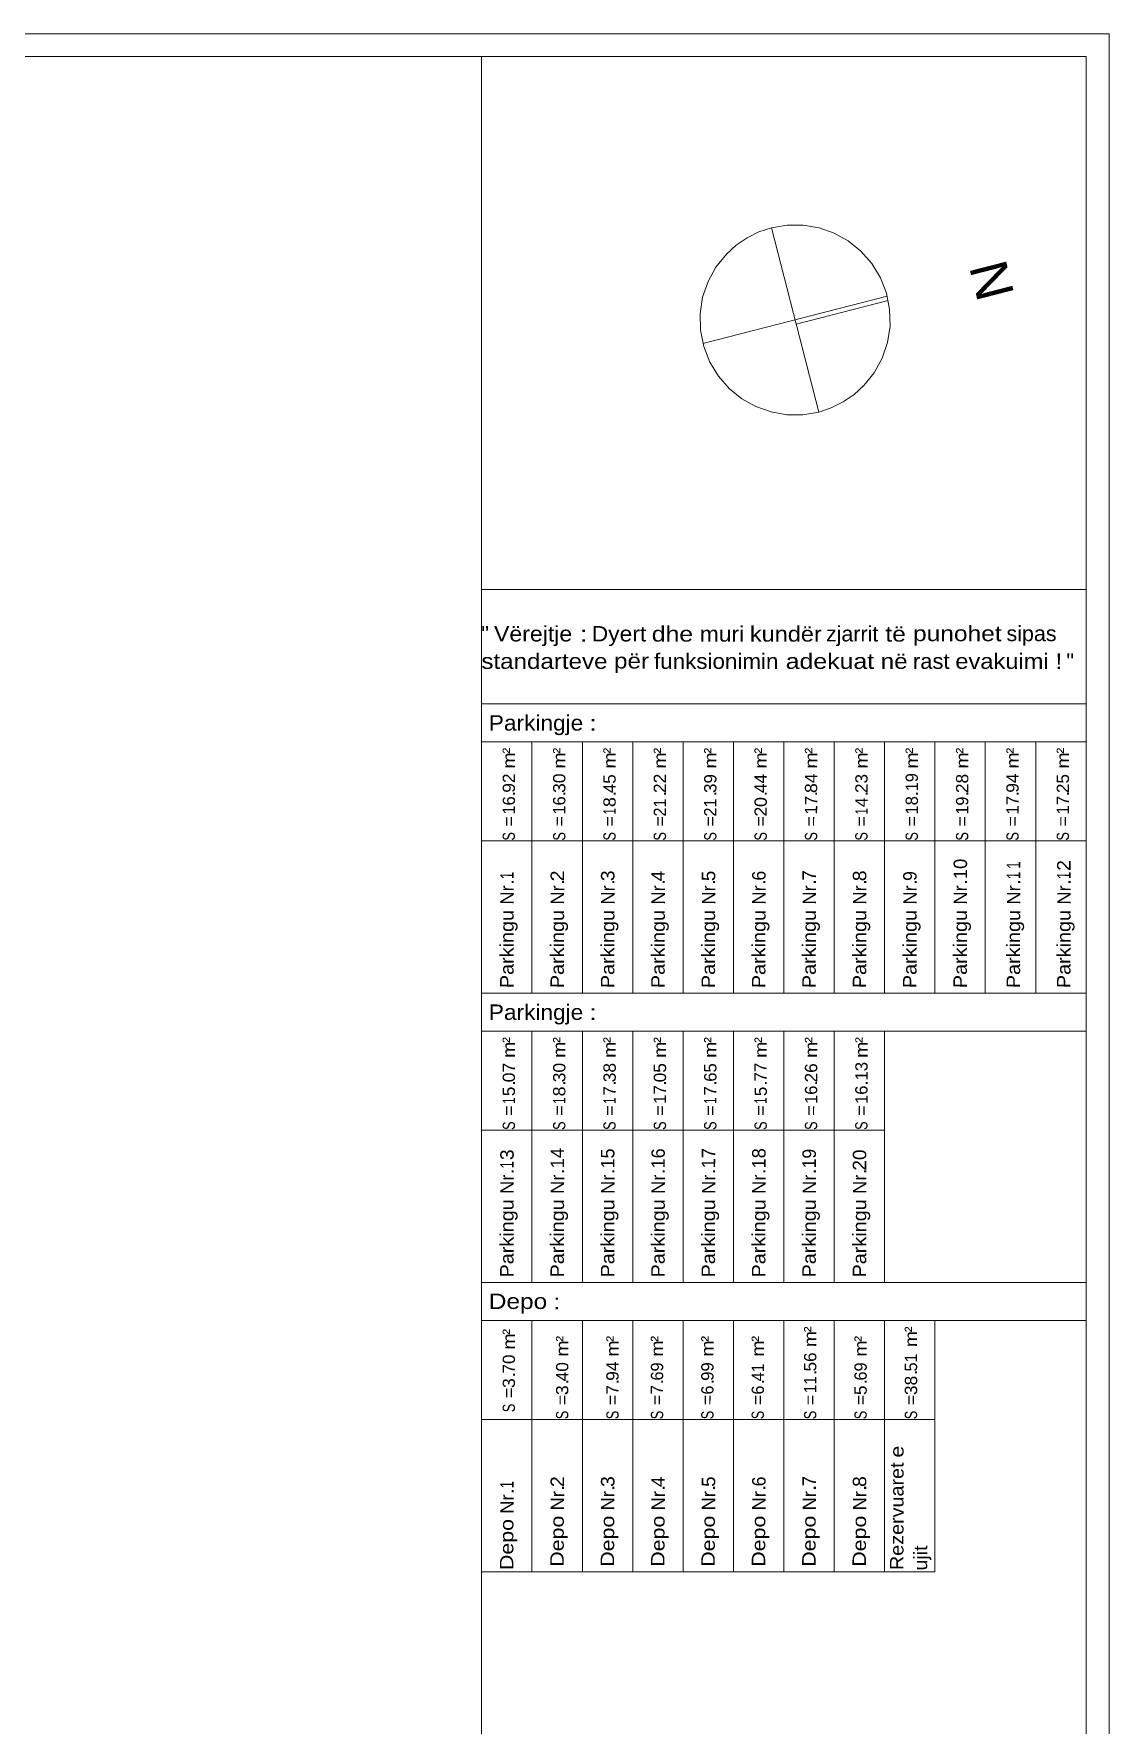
# Model space of a CAD drawing. Header units: metres. Extents: x 312 to 313.4, y 204 to 204.42.
# Drawn here: x 313.2532 to 313.402, y 204.1875 to 204.4214 of the extents above; entities that cross this region are included whole.
import ezdxf

# ---------------------------------------------------------------- set-up
doc = ezdxf.new("R2010")
doc.units = ezdxf.units.M
for name, color, linetype, true_color in [('PDF_2D Drafting - General', 7, 'Continuous', 0x999999), ('PDF_A - Fleta', 7, 'Continuous', 0x6a6a6a), ('PDF_Dimensioning - General', 7, 'Continuous', 0x6a6a6a)]:
    doc.layers.add(name, color=color, linetype=linetype, true_color=true_color)
doc.styles.add('PDF Arial', font='arial.ttf')

# ---------------------------------------------------------------- blocks, each defined once
blk = doc.blocks.new('bodrumi')
at = {"layer": 'PDF_2D Drafting - General', "lineweight": 5}
for points in [[(0.08706, -0.10686), (0.08706, 0.30355)], [(0.08706, 0.22986), (0.17068, 0.22986)], [(0.08706, 0.21407), (0.17068, 0.21407)], [(0.08706, 0.21407), (0.17068, 0.21407)], [(0.08706, 0.20881), (0.17068, 0.20881)], [(0.09403, 0.17407), (0.09403, 0.20881)], [(0.101, 0.17407), (0.101, 0.20881)], [(0.10797, 0.17407), (0.10797, 0.20881)], [(0.11493, 0.17407), (0.11493, 0.20881)], [(0.1219, 0.17407), (0.1219, 0.20881)], [(0.12887, 0.17407), (0.12887, 0.20881)], [(0.13584, 0.17407), (0.13584, 0.20881)], [(0.1428, 0.17407), (0.1428, 0.20881)], [(0.14977, 0.17407), (0.14977, 0.20881)], [(0.15674, 0.17407), (0.15674, 0.20881)], [(0.16371, 0.17407), (0.16371, 0.20881)], [(0.08706, 0.19512), (0.17068, 0.19512)], [(0.08706, 0.17407), (0.17068, 0.17407)], [(0.08706, 0.17407), (0.17068, 0.17407)], [(0.08706, 0.16881), (0.17068, 0.16881)], [(0.09403, 0.13407), (0.09403, 0.16881)], [(0.101, 0.13407), (0.101, 0.16881)], [(0.10797, 0.13407), (0.10797, 0.16881)], [(0.11493, 0.13407), (0.11493, 0.16881)], [(0.1219, 0.13407), (0.1219, 0.16881)], [(0.12887, 0.13407), (0.12887, 0.16881)], [(0.13584, 0.13407), (0.13584, 0.16881)], [(0.1428, 0.13407), (0.1428, 0.16881)], [(0.08706, 0.15512), (0.1428, 0.15512)], [(0.09403, 0.13407), (0.09403, 0.1446)], [(0.08706, 0.13407), (0.17068, 0.13407)], [(0.08706, 0.12881), (0.17068, 0.12881)], [(0.09403, 0.09407), (0.09403, 0.12881)], [(0.101, 0.09407), (0.101, 0.12881)], [(0.10797, 0.09407), (0.10797, 0.12881)], [(0.11493, 0.09407), (0.11493, 0.12881)], [(0.1219, 0.09407), (0.1219, 0.12881)], [(0.12887, 0.09407), (0.12887, 0.12881)], [(0.13584, 0.09407), (0.13584, 0.12881)], [(0.1428, 0.09407), (0.1428, 0.12881)], [(0.14977, 0.09407), (0.14977, 0.12881)], [(0.08706, 0.11512), (0.14977, 0.11512)], [(0.08706, 0.09407), (0.14977, 0.09407)]]:
    blk.add_lwpolyline(points, dxfattribs=at)
at = {"layer": 'PDF_A - Fleta', "color": 253, "lineweight": 5, "true_color": 0x999999}
for points in [[(-0.41369, 0.3067), (0.17388, 0.3067)], [(0.17388, 0.3067), (0.17388, -0.11001)], [(-0.3979, 0.30355), (0.17068, 0.30355)], [(0.17068, 0.30355), (0.17068, -0.10686)]]:
    blk.add_lwpolyline(points, dxfattribs=at)
at = {"layer": 'PDF_Dimensioning - General', "lineweight": 5}
for points in [[(0.12227, 0.27747), (0.12378, 0.2785)], [(0.12378, 0.2785), (0.12541, 0.27931)], [(0.12541, 0.27931), (0.12715, 0.27989)], [(0.12715, 0.27989), (0.12934, 0.28026)], [(0.13371, 0.25441), (0.12715, 0.27989)], [(0.12934, 0.28026), (0.13156, 0.28026)], [(0.13156, 0.28026), (0.13375, 0.27988)], [(0.13375, 0.27988), (0.13585, 0.27914)], [(0.13585, 0.27914), (0.13779, 0.27806)], [(0.11948, 0.27445), (0.12092, 0.27624)], [(0.12092, 0.27624), (0.12227, 0.27747)], [(0.13779, 0.27806), (0.13952, 0.27666)], [(0.13952, 0.27666), (0.14103, 0.27494)], [(0.11838, 0.27244), (0.11948, 0.27445)], [(0.14103, 0.27494), (0.14222, 0.27298)], [(0.11764, 0.27027), (0.11838, 0.27244)], [(0.14222, 0.27298), (0.14306, 0.27084)], [(0.1173, 0.268), (0.11764, 0.27027)], [(0.14317, 0.27043), (0.11768, 0.26387)], [(0.13058, 0.26658), (0.14331, 0.26985)], [(0.14306, 0.27084), (0.14351, 0.2686)], [(0.11735, 0.26571), (0.1173, 0.268)], [(0.14351, 0.2686), (0.14356, 0.2663)], [(0.1178, 0.26346), (0.11735, 0.26571)], [(0.14356, 0.2663), (0.14321, 0.26404)], [(0.11863, 0.26132), (0.1178, 0.26346)], [(0.14321, 0.26404), (0.14248, 0.26186)], [(0.11982, 0.25936), (0.11863, 0.26132)], [(0.14138, 0.25985), (0.13994, 0.25806)], [(0.14248, 0.26186), (0.14138, 0.25985)], [(0.12134, 0.25763), (0.11982, 0.25936)], [(0.12307, 0.25624), (0.12134, 0.25763)], [(0.13994, 0.25806), (0.13859, 0.25683)], [(0.12501, 0.25516), (0.12307, 0.25624)], [(0.1271, 0.25442), (0.12501, 0.25516)], [(0.13544, 0.25498), (0.13371, 0.25441)], [(0.13708, 0.2558), (0.13544, 0.25498)], [(0.13859, 0.25683), (0.13708, 0.2558)], [(0.12929, 0.25404), (0.1271, 0.25442)], [(0.13152, 0.25404), (0.12929, 0.25404)], [(0.13371, 0.25441), (0.13152, 0.25404)]]:
    blk.add_lwpolyline(points, dxfattribs=at)
at = {"layer": 'PDF_A - Fleta', "color": 11, "true_color": 0xfd8379, "char_height": 0.0021275, "attachment_point": 7, "style": 'PDF Arial'}
for s, insert in [('\\W0.999896;"', (0.08702, 0.22268)), ('\\W1.073185;Vërejtje', (0.08878, 0.22205)), ('\\W1.062738;Dyert', (0.10229, 0.22205)), ('\\W1.153486;dhe', (0.1106, 0.22264)), ('\\W1.061803;muri', (0.11724, 0.22264)), ('\\W1.095185;kundër', (0.12417, 0.22264)), ('\\W0.995846;zjarrit', (0.1347, 0.22205)), ('\\W1.150007;të', (0.14291, 0.22264)), ('\\W1.141135;punohet', (0.14674, 0.22209)), ('\\W0.998939;sipas', (0.15967, 0.22209)), ('\\W1.196161;:', (0.10068, 0.22268)), ('\\W1.123603;standarteve', (0.08703, 0.21887)), ('\\W1.128169;për', (0.10538, 0.21831)), ('\\W1.042053;funksionimin', (0.11091, 0.21887)), ('\\W1.156412;adekuat', (0.12913, 0.21887)), ('\\W1.126290;në', (0.14227, 0.21887)), ('\\W1.022338;rast', (0.14673, 0.21887)), ('\\W1.101915;evakuimi', (0.15259, 0.21887)), ('\\W1.103971;!', (0.16646, 0.2189)), ('\\W0.999896;"', (0.16796, 0.2189))]:
    blk.add_mtext(s, dxfattribs=dict(at, insert=insert))
at = {"layer": 'PDF_A - Fleta', "char_height": 0.0021275, "attachment_point": 7, "style": 'PDF Arial'}
for s, insert in [('\\W1.054588;Parkingje', (0.08806, 0.20973)), ('\\W1.196161;:', (0.10198, 0.21035)), ('\\W1.054588;Parkingje', (0.08806, 0.16973)), ('\\W1.196161;:', (0.10198, 0.17035)), ('\\W1.136129;Depo', (0.08806, 0.12976)), ('\\W1.196161;:', (0.09697, 0.13035))]:
    blk.add_mtext(s, dxfattribs=dict(at, insert=insert))
at = {"layer": 'PDF_A - Fleta', "attachment_point": 7, "rotation": 89.9, "style": 'PDF Arial'}
for s, insert, char_height in [('\\W1.024801;²', (0.09167, 0.20718), 0.001702), ('\\W1.131208;m', (0.09167, 0.20512), 0.001702), ('\\W1.024801;²', (0.09864, 0.20718), 0.001702), ('\\W1.131208;m', (0.09864, 0.20512), 0.001702), ('\\W1.024801;²', (0.1056, 0.20718), 0.001702), ('\\W1.131208;m', (0.10561, 0.20512), 0.001702), ('\\W1.024801;²', (0.11257, 0.20718), 0.001702), ('\\W1.131208;m', (0.11257, 0.20512), 0.001702), ('\\W1.024801;²', (0.11954, 0.20718), 0.001702), ('\\W1.131208;m', (0.11954, 0.20512), 0.001702), ('\\W1.024801;²', (0.12651, 0.20718), 0.001702), ('\\W1.131208;m', (0.12651, 0.20512), 0.001702), ('\\W1.024801;²', (0.13348, 0.20718), 0.001702), ('\\W1.131208;m', (0.13348, 0.20512), 0.001702), ('\\W1.024801;²', (0.14045, 0.20718), 0.001702), ('\\W1.131208;m', (0.14045, 0.20512), 0.001702), ('\\W1.024801;²', (0.14741, 0.20718), 0.001702), ('\\W1.131208;m', (0.14741, 0.20512), 0.001702), ('\\W1.024801;²', (0.15438, 0.20718), 0.001702), ('\\W1.131208;m', (0.15438, 0.20512), 0.001702), ('\\W1.024801;²', (0.16135, 0.20718), 0.001702), ('\\W1.131208;m', (0.16135, 0.20512), 0.001702), ('\\W1.024801;²', (0.16831, 0.20718), 0.001702), ('\\W1.131208;m', (0.16831, 0.20512), 0.001702), ('\\W1.004025;92', (0.0917, 0.20178), 0.001702), ('\\W1.016543;30', (0.09867, 0.20175), 0.001702), ('\\W0.979855;45', (0.10563, 0.20172), 0.001702), ('\\W1.010660;22', (0.11257, 0.20173), 0.001702), ('\\W0.982989;39', (0.11957, 0.20175), 0.001702), ('\\W1.003477;44', (0.12651, 0.20172), 0.001702), ('\\W1.023001;84', (0.13351, 0.20174), 0.001702), ('\\W1.000863;23', (0.14048, 0.20173), 0.001702), ('\\W0.939442;19', (0.14744, 0.202), 0.001702), ('\\W1.004422;28', (0.15441, 0.20173), 0.001702), ('\\W1.008900;94', (0.16138, 0.20178), 0.001702), ('\\W0.991360;25', (0.16834, 0.20173), 0.001702), ('\\W0.959359;16', (0.0917, 0.19875), 0.001702), ('\\W1.196161;.', (0.09167, 0.20125), 0.001702), ('\\W0.959359;16', (0.09867, 0.19875), 0.001702), ('\\W1.196161;.', (0.09864, 0.20125), 0.001702), ('\\W1.196161;.', (0.10561, 0.20125), 0.001702), ('\\W1.196161;.', (0.11257, 0.20125), 0.001702), ('\\W1.196161;.', (0.11954, 0.20125), 0.001702), ('\\W1.196161;.', (0.12651, 0.20125), 0.001702), ('\\W0.978969;17', (0.13348, 0.19875), 0.001702), ('\\W1.196161;.', (0.13348, 0.20125), 0.001702), ('\\W1.196161;.', (0.14045, 0.20125), 0.001702), ('\\W0.969389;18', (0.14744, 0.19875), 0.001702), ('\\W1.196161;.', (0.14741, 0.20125), 0.001702), ('\\W0.939078;19', (0.15441, 0.19875), 0.001702), ('\\W1.196161;.', (0.15438, 0.20125), 0.001702), ('\\W0.978969;17', (0.16135, 0.19875), 0.001702), ('\\W1.196161;.', (0.16135, 0.20125), 0.001702), ('\\W0.978969;17', (0.16832, 0.19875), 0.001702), ('\\W1.196161;.', (0.16831, 0.20125), 0.001702), ('\\W1.034077;8', (0.10563, 0.1998), 0.001702), ('\\W0.697884;1', (0.10561, 0.19875), 0.001702), ('\\W0.944046;21', (0.11257, 0.19848), 0.001702), ('\\W0.944046;21', (0.11954, 0.19848), 0.001702), ('\\W1.031448;2', (0.12651, 0.19848), 0.001702), ('\\W1.051483;0', (0.12654, 0.19979), 0.001702), ('\\W1.015295;4', (0.14045, 0.19978), 0.001702), ('\\W0.697884;1', (0.14045, 0.19875), 0.001702), ('\\W1.047517;=', (0.09167, 0.19711), 0.001702), ('\\W1.047517;=', (0.09864, 0.19711), 0.001702), ('\\W1.047517;=', (0.10561, 0.19711), 0.001702), ('\\W1.047517;=', (0.11257, 0.19711), 0.001702), ('\\W1.047517;=', (0.11954, 0.19711), 0.001702), ('\\W1.047517;=', (0.12651, 0.19711), 0.001702), ('\\W1.047517;=', (0.13348, 0.19711), 0.001702), ('\\W1.047517;=', (0.14045, 0.19711), 0.001702), ('\\W1.047517;=', (0.14741, 0.19711), 0.001702), ('\\W1.047517;=', (0.15438, 0.19711), 0.001702), ('\\W1.047517;=', (0.16135, 0.19711), 0.001702), ('\\W1.047517;=', (0.16831, 0.19711), 0.001702), ('\\W0.739259;S', (0.0917, 0.19516), 0.001702), ('\\W0.739259;S', (0.09867, 0.19516), 0.001702), ('\\W0.739259;S', (0.10563, 0.19516), 0.001702), ('\\W0.739259;S', (0.1126, 0.19516), 0.001702), ('\\W0.739259;S', (0.11957, 0.19516), 0.001702), ('\\W0.739259;S', (0.12654, 0.19516), 0.001702), ('\\W0.739259;S', (0.13351, 0.19516), 0.001702), ('\\W0.739259;S', (0.14047, 0.19516), 0.001702), ('\\W0.739259;S', (0.14744, 0.19516), 0.001702), ('\\W0.739259;S', (0.15441, 0.19516), 0.001702), ('\\W0.739259;S', (0.16138, 0.19516), 0.001702), ('\\W0.739259;S', (0.16834, 0.19516), 0.001702), ('\\W0.974775;10', (0.15424, 0.18983), 0.0018616), ('\\W0.697884;1', (0.16157, 0.19126), 0.0018616), ('\\W1.031448;2', (0.16853, 0.19097), 0.0018616), ('\\W0.697884;1', (0.09149, 0.18983), 0.0018616), ('\\W1.196161;.', (0.09149, 0.189), 0.0018616), ('\\W1.031448;2', (0.09846, 0.18953), 0.0018616), ('\\W1.196161;.', (0.09846, 0.189), 0.0018616), ('\\W1.025278;3', (0.10546, 0.18955), 0.0018616), ('\\W1.196161;.', (0.10543, 0.189), 0.0018616), ('\\W1.015295;4', (0.1124, 0.18952), 0.0018616), ('\\W1.196161;.', (0.1124, 0.189), 0.0018616), ('\\W0.991765;5', (0.1194, 0.18956), 0.0018616), ('\\W1.196161;.', (0.11937, 0.189), 0.0018616), ('\\W0.934443;6', (0.12637, 0.18963), 0.0018616), ('\\W1.196161;.', (0.12633, 0.189), 0.0018616), ('\\W0.986235;7', (0.1333, 0.18964), 0.0018616), ('\\W1.196161;.', (0.1333, 0.189), 0.0018616), ('\\W1.034077;8', (0.1403, 0.18954), 0.0018616), ('\\W1.196161;.', (0.14027, 0.189), 0.0018616), ('\\W0.941690;9', (0.14727, 0.18958), 0.0018616), ('\\W1.196161;.', (0.14724, 0.189), 0.0018616), ('\\W1.196161;.', (0.1542, 0.189), 0.0018616), ('\\W0.697884;1', (0.16157, 0.18983), 0.0018616), ('\\W1.196161;.', (0.16157, 0.189), 0.0018616), ('\\W0.697884;1', (0.16853, 0.18983), 0.0018616), ('\\W1.196161;.', (0.16853, 0.189), 0.0018616), ('\\W0.977416;Nr', (0.09151, 0.1863), 0.0018616), ('\\W0.977416;Nr', (0.09848, 0.1863), 0.0018616), ('\\W0.977416;Nr', (0.10545, 0.1863), 0.0018616), ('\\W0.977416;Nr', (0.11242, 0.1863), 0.0018616), ('\\W0.977416;Nr', (0.11939, 0.1863), 0.0018616), ('\\W0.977416;Nr', (0.12635, 0.1863), 0.0018616), ('\\W0.977416;Nr', (0.13332, 0.1863), 0.0018616), ('\\W0.977416;Nr', (0.14029, 0.1863), 0.0018616), ('\\W0.977416;Nr', (0.14726, 0.1863), 0.0018616), ('\\W0.977416;Nr', (0.15422, 0.1863), 0.0018616), ('\\W0.977416;Nr', (0.16159, 0.1863), 0.0018616), ('\\W0.977416;Nr', (0.16855, 0.1863), 0.0018616), ('\\W1.053201;Parkingu', (0.09204, 0.17476), 0.0018616), ('\\W1.053201;Parkingu', (0.09901, 0.17476), 0.0018616), ('\\W1.053201;Parkingu', (0.10598, 0.17476), 0.0018616), ('\\W1.053201;Parkingu', (0.11295, 0.17476), 0.0018616), ('\\W1.053201;Parkingu', (0.11991, 0.17476), 0.0018616), ('\\W1.053201;Parkingu', (0.12688, 0.17476), 0.0018616), ('\\W1.053201;Parkingu', (0.13385, 0.17476), 0.0018616), ('\\W1.053201;Parkingu', (0.14082, 0.17476), 0.0018616), ('\\W1.053201;Parkingu', (0.14778, 0.17476), 0.0018616), ('\\W1.053201;Parkingu', (0.15475, 0.17476), 0.0018616), ('\\W1.053201;Parkingu', (0.16211, 0.17476), 0.0018616), ('\\W1.053201;Parkingu', (0.16908, 0.17476), 0.0018616), ('\\W1.024801;²', (0.09167, 0.16718), 0.001702), ('\\W1.131208;m', (0.09167, 0.16512), 0.001702), ('\\W1.024801;²', (0.09864, 0.16718), 0.001702), ('\\W1.131208;m', (0.09864, 0.16512), 0.001702), ('\\W1.024801;²', (0.1056, 0.16718), 0.001702), ('\\W1.131208;m', (0.10561, 0.16512), 0.001702), ('\\W1.024801;²', (0.11257, 0.16718), 0.001702), ('\\W1.131208;m', (0.11257, 0.16512), 0.001702), ('\\W1.024801;²', (0.11954, 0.16718), 0.001702), ('\\W1.131208;m', (0.11954, 0.16512), 0.001702), ('\\W1.024801;²', (0.12651, 0.16718), 0.001702), ('\\W1.131208;m', (0.12651, 0.16512), 0.001702), ('\\W1.024801;²', (0.13348, 0.16718), 0.001702), ('\\W1.131208;m', (0.13348, 0.16512), 0.001702), ('\\W1.024801;²', (0.14045, 0.16718), 0.001702), ('\\W1.131208;m', (0.14045, 0.16512), 0.001702), ('\\W1.023478;07', (0.0917, 0.16174), 0.001702), ('\\W1.016543;30', (0.09867, 0.16174), 0.001702), ('\\W1.011331;38', (0.10564, 0.16174), 0.001702), ('\\W1.001182;05', (0.1126, 0.16174), 0.001702), ('\\W0.962301;65', (0.11957, 0.16182), 0.001702), ('\\W0.989901;77', (0.12651, 0.16183), 0.001702), ('\\W0.995210;26', (0.13351, 0.16173), 0.001702), ('\\W0.965847;13', (0.14048, 0.162), 0.001702), ('\\W1.196161;.', (0.09167, 0.16125), 0.001702), ('\\W1.196161;.', (0.09864, 0.16125), 0.001702), ('\\W1.196161;.', (0.10561, 0.16125), 0.001702), ('\\W1.196161;.', (0.11257, 0.16125), 0.001702), ('\\W1.196161;.', (0.11954, 0.16125), 0.001702), ('\\W1.196161;.', (0.12651, 0.16125), 0.001702), ('\\W1.196161;.', (0.13348, 0.16125), 0.001702), ('\\W1.196161;.', (0.14045, 0.16125), 0.001702), ('\\W0.991765;5', (0.0917, 0.15982), 0.001702), ('\\W0.697884;1', (0.09167, 0.15875), 0.001702), ('\\W1.034077;8', (0.09867, 0.1598), 0.001702), ('\\W0.697884;1', (0.09864, 0.15875), 0.001702), ('\\W0.986235;7', (0.10561, 0.15989), 0.001702), ('\\W0.697884;1', (0.10561, 0.15875), 0.001702), ('\\W0.978969;17', (0.11257, 0.15875), 0.001702), ('\\W0.986235;7', (0.11954, 0.15989), 0.001702), ('\\W0.697884;1', (0.11954, 0.15875), 0.001702), ('\\W0.991765;5', (0.12654, 0.15982), 0.001702), ('\\W0.697884;1', (0.12651, 0.15875), 0.001702), ('\\W0.959359;16', (0.13351, 0.15875), 0.001702), ('\\W0.959359;16', (0.14047, 0.15875), 0.001702), ('\\W1.047517;=', (0.09167, 0.15711), 0.001702), ('\\W1.047517;=', (0.09864, 0.15711), 0.001702), ('\\W1.047517;=', (0.10561, 0.15711), 0.001702), ('\\W1.047517;=', (0.11257, 0.15711), 0.001702), ('\\W1.047517;=', (0.11954, 0.15711), 0.001702), ('\\W1.047517;=', (0.12651, 0.15711), 0.001702), ('\\W1.047517;=', (0.13348, 0.15711), 0.001702), ('\\W1.047517;=', (0.14045, 0.15711), 0.001702), ('\\W0.739259;S', (0.0917, 0.15516), 0.001702), ('\\W0.739259;S', (0.09867, 0.15516), 0.001702), ('\\W0.739259;S', (0.10563, 0.15516), 0.001702), ('\\W0.739259;S', (0.1126, 0.15516), 0.001702), ('\\W0.739259;S', (0.11957, 0.15516), 0.001702), ('\\W0.739259;S', (0.12654, 0.15516), 0.001702), ('\\W0.739259;S', (0.13351, 0.15516), 0.001702), ('\\W0.739259;S', (0.14047, 0.15516), 0.001702), ('\\W1.025278;3', (0.09153, 0.15098), 0.0018616), ('\\W0.981172;14', (0.09846, 0.14983), 0.0018616), ('\\W0.955378;15', (0.10546, 0.14983), 0.0018616), ('\\W0.959359;16', (0.11243, 0.14983), 0.0018616), ('\\W0.978969;17', (0.11937, 0.14983), 0.0018616), ('\\W0.969389;18', (0.12637, 0.14983), 0.0018616), ('\\W0.939078;19', (0.13333, 0.14983), 0.0018616), ('\\W1.009202;20', (0.1403, 0.14953), 0.0018616), ('\\W0.697884;1', (0.09149, 0.14983), 0.0018616), ('\\W0.977416;Nr', (0.09151, 0.1463), 0.0018616), ('\\W1.196161;.', (0.09149, 0.149), 0.0018616), ('\\W0.977416;Nr', (0.09848, 0.1463), 0.0018616), ('\\W1.196161;.', (0.09846, 0.149), 0.0018616), ('\\W0.977416;Nr', (0.10545, 0.1463), 0.0018616), ('\\W1.196161;.', (0.10543, 0.149), 0.0018616), ('\\W0.977416;Nr', (0.11242, 0.1463), 0.0018616), ('\\W1.196161;.', (0.1124, 0.149), 0.0018616), ('\\W0.977416;Nr', (0.11939, 0.1463), 0.0018616), ('\\W1.196161;.', (0.11937, 0.149), 0.0018616), ('\\W0.977416;Nr', (0.12635, 0.1463), 0.0018616), ('\\W1.196161;.', (0.12633, 0.149), 0.0018616), ('\\W0.977416;Nr', (0.13332, 0.1463), 0.0018616), ('\\W1.196161;.', (0.1333, 0.149), 0.0018616), ('\\W0.977416;Nr', (0.14029, 0.1463), 0.0018616), ('\\W1.196161;.', (0.14027, 0.149), 0.0018616), ('\\W1.053201;Parkingu', (0.09204, 0.13476), 0.0018616), ('\\W1.053201;Parkingu', (0.09901, 0.13476), 0.0018616), ('\\W1.053201;Parkingu', (0.10598, 0.13476), 0.0018616), ('\\W1.053201;Parkingu', (0.11295, 0.13476), 0.0018616), ('\\W1.053201;Parkingu', (0.11991, 0.13476), 0.0018616), ('\\W1.053201;Parkingu', (0.12688, 0.13476), 0.0018616), ('\\W1.053201;Parkingu', (0.13385, 0.13476), 0.0018616), ('\\W1.053201;Parkingu', (0.14082, 0.13476), 0.0018616), ('\\W1.024801;²', (0.09167, 0.12684), 0.001702), ('\\W1.131208;m', (0.09167, 0.12479), 0.001702), ('\\W1.024801;²', (0.09905, 0.12587), 0.001702), ('\\W1.024801;²', (0.10601, 0.12587), 0.001702), ('\\W1.024801;²', (0.11217, 0.12587), 0.001702), ('\\W1.024801;²', (0.11914, 0.12587), 0.001702), ('\\W1.024801;²', (0.12611, 0.12587), 0.001702), ('\\W1.024801;²', (0.13336, 0.12718), 0.001702), ('\\W1.131208;m', (0.13336, 0.12512), 0.001702), ('\\W1.024801;²', (0.14033, 0.12587), 0.001702), ('\\W0.985985;70', (0.0917, 0.12149), 0.001702), ('\\W1.131208;m', (0.09905, 0.12381), 0.001702), ('\\W1.131208;m', (0.10601, 0.12381), 0.001702), ('\\W1.131208;m', (0.11217, 0.12381), 0.001702), ('\\W1.131208;m', (0.11914, 0.12381), 0.001702), ('\\W1.131208;m', (0.12611, 0.12381), 0.001702), ('\\W0.996308;56', (0.13339, 0.12176), 0.001702), ('\\W1.131208;m', (0.14033, 0.12381), 0.001702), ('\\W0.997665;40', (0.09908, 0.12041), 0.001702), ('\\W1.008900;94', (0.10604, 0.12047), 0.001702), ('\\W0.947158;69', (0.1122, 0.12051), 0.001702), ('\\W0.969450;99', (0.11917, 0.12047), 0.001702), ('\\W0.931975;41', (0.12611, 0.12041), 0.001702), ('\\W1.196161;.', (0.13336, 0.12125), 0.001702), ('\\W0.947158;69', (0.14036, 0.12051), 0.001702), ('\\W1.025278;3', (0.0917, 0.11947), 0.001702), ('\\W1.047517;=', (0.09167, 0.11808), 0.001702), ('\\W1.196161;.', (0.09167, 0.12091), 0.001702), ('\\W1.025278;3', (0.09908, 0.11849), 0.001702), ('\\W1.196161;.', (0.09905, 0.11994), 0.001702), ('\\W0.986235;7', (0.10601, 0.11858), 0.001702), ('\\W1.196161;.', (0.10601, 0.11994), 0.001702), ('\\W0.986235;7', (0.11217, 0.11858), 0.001702), ('\\W1.196161;.', (0.11217, 0.11994), 0.001702), ('\\W0.934443;6', (0.11917, 0.11857), 0.001702), ('\\W1.196161;.', (0.11914, 0.11994), 0.001702), ('\\W0.934443;6', (0.12614, 0.11857), 0.001702), ('\\W1.196161;.', (0.12611, 0.11994), 0.001702), ('\\W0.897610;11', (0.13336, 0.11875), 0.001702), ('\\W0.991765;5', (0.14036, 0.1185), 0.001702), ('\\W1.196161;.', (0.14033, 0.11994), 0.001702), ('\\W0.739259;S', (0.0917, 0.11613), 0.001702), ('\\W1.047517;=', (0.09905, 0.1171), 0.001702), ('\\W1.047517;=', (0.10601, 0.1171), 0.001702), ('\\W1.047517;=', (0.11217, 0.1171), 0.001702), ('\\W1.047517;=', (0.11914, 0.1171), 0.001702), ('\\W1.047517;=', (0.12611, 0.1171), 0.001702), ('\\W1.047517;=', (0.13336, 0.1171), 0.001702), ('\\W1.047517;=', (0.14033, 0.1171), 0.001702), ('\\W0.739259;S', (0.09908, 0.11516), 0.001702), ('\\W0.739259;S', (0.10604, 0.11516), 0.001702), ('\\W0.739259;S', (0.1122, 0.11516), 0.001702), ('\\W0.739259;S', (0.11917, 0.11516), 0.001702), ('\\W0.739259;S', (0.12614, 0.11516), 0.001702), ('\\W0.739259;S', (0.13339, 0.11516), 0.001702), ('\\W0.739259;S', (0.14036, 0.11516), 0.001702), ('\\W0.697884;1', (0.09149, 0.10562), 0.0018616), ('\\W1.196161;.', (0.09149, 0.10479), 0.0018616), ('\\W1.031448;2', (0.09846, 0.10578), 0.0018616), ('\\W1.196161;.', (0.09846, 0.10525), 0.0018616), ('\\W1.025278;3', (0.10546, 0.1058), 0.0018616), ('\\W1.196161;.', (0.10543, 0.10525), 0.0018616), ('\\W1.015295;4', (0.1124, 0.10577), 0.0018616), ('\\W1.196161;.', (0.1124, 0.10525), 0.0018616), ('\\W0.991765;5', (0.1194, 0.10581), 0.0018616), ('\\W1.196161;.', (0.11937, 0.10525), 0.0018616), ('\\W0.934443;6', (0.12637, 0.10588), 0.0018616), ('\\W1.196161;.', (0.12633, 0.10525), 0.0018616), ('\\W0.986235;7', (0.1333, 0.10589), 0.0018616), ('\\W1.196161;.', (0.1333, 0.10525), 0.0018616), ('\\W1.034077;8', (0.1403, 0.10579), 0.0018616), ('\\W1.196161;.', (0.14027, 0.10525), 0.0018616), ('\\W0.976172;Nr', (0.0915, 0.10209), 0.0018616), ('\\W0.975780;Nr', (0.09848, 0.10255), 0.0018616), ('\\W0.975780;Nr', (0.10544, 0.10255), 0.0018616), ('\\W0.975780;Nr', (0.11241, 0.10255), 0.0018616), ('\\W0.975780;Nr', (0.11938, 0.10255), 0.0018616), ('\\W0.975780;Nr', (0.12635, 0.10255), 0.0018616), ('\\W0.975780;Nr', (0.13332, 0.10255), 0.0018616), ('\\W0.975780;Nr', (0.14028, 0.10255), 0.0018616), ('\\W1.136247;Depo', (0.09201, 0.0943), 0.0018616), ('\\W1.136504;Depo', (0.09898, 0.09476), 0.0018616), ('\\W1.136504;Depo', (0.10595, 0.09476), 0.0018616), ('\\W1.136504;Depo', (0.11292, 0.09476), 0.0018616), ('\\W1.136504;Depo', (0.11988, 0.09476), 0.0018616), ('\\W1.136504;Depo', (0.12685, 0.09476), 0.0018616), ('\\W1.136504;Depo', (0.13382, 0.09476), 0.0018616), ('\\W1.136504;Depo', (0.14079, 0.09476), 0.0018616)]:
    blk.add_mtext(s, dxfattribs=dict(at, insert=insert, char_height=char_height))
at = {"layer": 'PDF_A - Fleta', "color": 144, "true_color": 0x0077b0, "attachment_point": 7, "rotation": 89.9, "style": 'PDF Arial'}
for s, insert, char_height in [('\\W1.024801;²', (0.1473, 0.12718), 0.001702), ('\\W1.131208;m', (0.1473, 0.12512), 0.001702), ('\\W0.945007;51', (0.14733, 0.12176), 0.001702), ('\\W1.196161;.', (0.1473, 0.12125), 0.001702), ('\\W1.010991;38', (0.14733, 0.11849), 0.001702), ('\\W1.047517;=', (0.1473, 0.1171), 0.001702), ('\\W0.739259;S', (0.14733, 0.11516), 0.001702), ('\\W1.147448;e', (0.14546, 0.10985), 0.0018616), ('\\W1.049827;Rezervuaret', (0.14544, 0.09431), 0.0018616), ('\\W1.045228;ujit', (0.14926, 0.09424), 0.0018616)]:
    blk.add_mtext(s, dxfattribs=dict(at, insert=insert, char_height=char_height))
at = {"layer": 'PDF_Dimensioning - General', "insert": (0.15447, 0.2745), "char_height": 0.0051668, "attachment_point": 7, "rotation": 284.4, "style": 'PDF Arial'}
blk.add_mtext('\\W1.008458;N', dxfattribs=at)

msp = doc.modelspace()

# ---------------------------------------------------------------- block references
msp.add_blockref('bodrumi', (313.2281, 204.11467))

doc.saveas('drawing.dxf')
